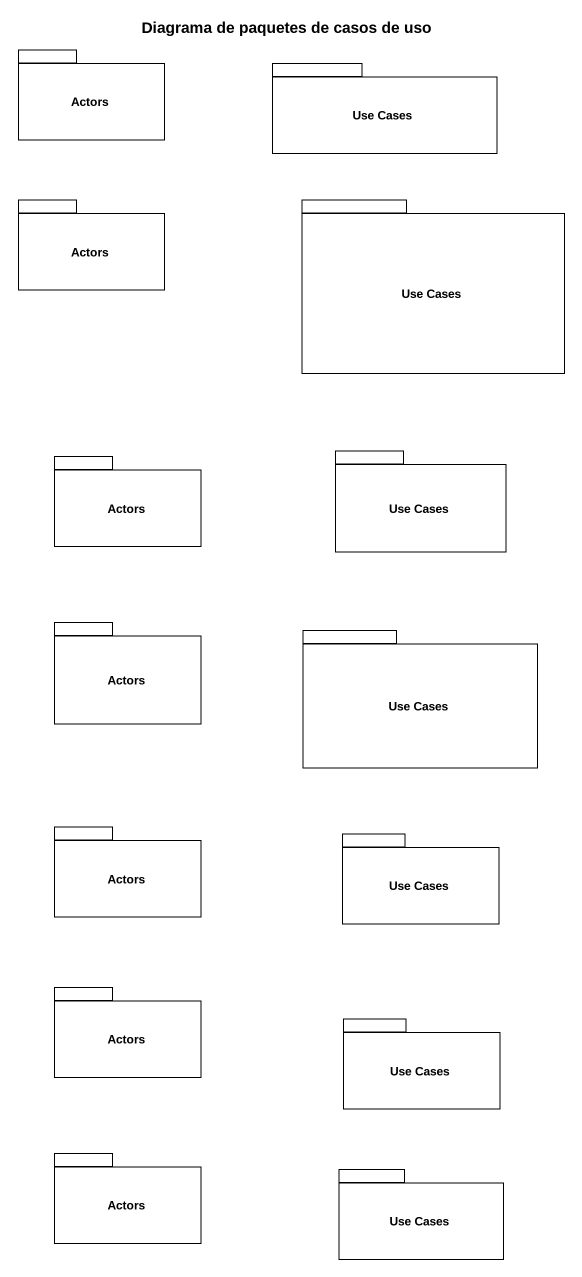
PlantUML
@startuml
title Diagrama de paquetes de casos de uso
package Actors {
}
package "Use Cases" as Use_Cases {
}
package "Actors" as Actors_2 {
}
package "Use Cases" as Use_Cases_2 {
}
package "Actors" as Actors_3 {
}
package "Use Cases" as Use_Cases_3 {
}
package "Actors" as Actors_4 {
}
package "Use Cases" as Use_Cases_4 {
}
package "Actors" as Actors_5 {
}
package "Use Cases" as Use_Cases_5 {
}
package "Actors" as Actors_6 {
}
package "Use Cases" as Use_Cases_6 {
}
package "Actors" as Actors_7 {
}
package "Use Cases" as Use_Cases_7 {
}
@enduml
